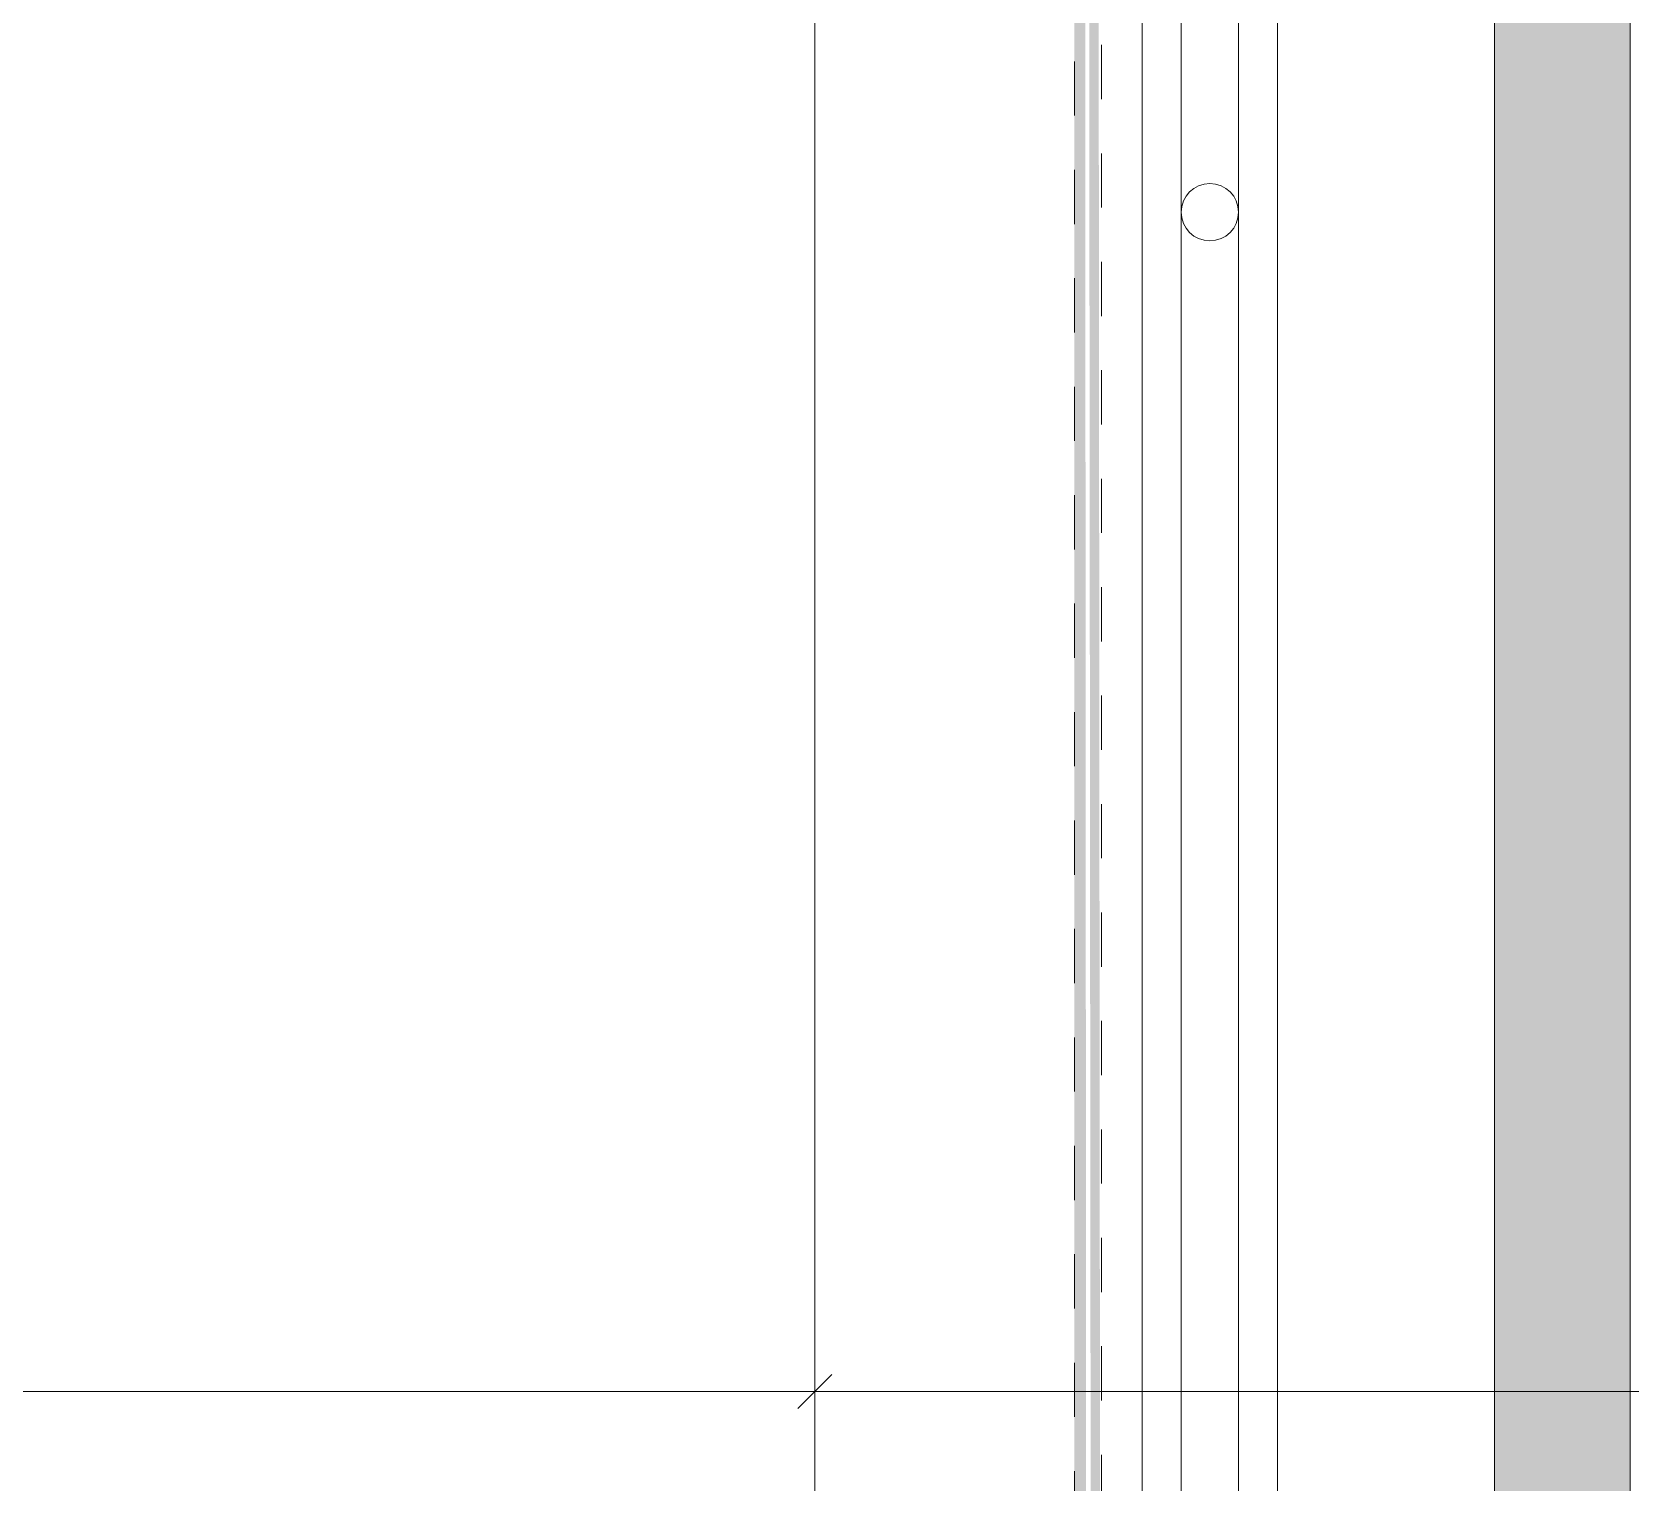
# Model space of a CAD drawing. Header units: metres. Extents: x 149 to 429, y -3 to 162.
# Drawn here: x 322.75 to 325.698, y 112.514 to 115.188 of the extents above; entities that cross this region are included whole.
import ezdxf

# ---------------------------------------------------------------- set-up
doc = ezdxf.new("R2010")
doc.units = ezdxf.units.M
doc.linetypes.add('Aligning Line', pattern=[0.012, 0.006, -0.006])
doc.layers.add('1053_ARQ_BASE_MATADOURO_2_dwg', color=7, linetype='Continuous', lineweight=5, true_color=0x767676)
doc.layers.add('1053_ARQ_BASE_MATADOURO_dwg', color=7, linetype='Continuous', lineweight=5, true_color=0x767676)
for name, color, linetype, lineweight in [('A-COTAS', 7, 'Continuous', 9), ('A-PISO', 7, 'Continuous', 5), ('A-WALL', 7, 'Continuous', 9), ('P-PIPE', 7, 'Continuous', 5)]:
    doc.layers.add(name, color=color, linetype=linetype, lineweight=lineweight)

# ---------------------------------------------------------------- blocks, each defined once
blk = doc.blocks.new('1053_ARQ_BASE_MATADOURO_dwg_PU-Tick-4039619-TÉRREO 1_20 - Dependente 2')
at = {"layer": 'A-COTAS', "color": 253, "true_color": 0xaaaaaa}
for p, q in [((0, -1), (0, 1)), ((-0.5, -0.5), (0.5, 0.5)), ((1, 0), (-1, 0))]:
    blk.add_line(p, q, dxfattribs=at)
blk = doc.blocks.new('1053_ARQ_BASE_MATADOURO_dwg_arq geral tgov-4039641-TÉRREO 1_20 - Dependente 2')
at = {"color": 253, "lineweight": 5, "true_color": 0xaaaaaa, "flags": 128}
blk.add_lwpolyline([(-3.1704, 14.4282), (-3.1704, 20.1582), (-12.4204, 20.1582), (-12.4204, 34.8483), (-12.4204, 34.9983), (5.3461, 34.9983), (5.3461, 26.6282)], dxfattribs=at)
at = {"layer": 'A-COTAS', "color": 253, "true_color": 0xaaaaaa}
for p, q in [((-12.4829, 29.4947), (-62.4375, 29.4947)), ((-12.3579, 29.4947), (5.2571, 29.4947))]:
    blk.add_line(p, q, dxfattribs=at)
at = {"xscale": 0.0625, "yscale": 0.0625, "zscale": 0.0625, "rotation": 180}
blk.add_blockref('1053_ARQ_BASE_MATADOURO_dwg_PU-Tick-4039619-TÉRREO 1_20 - Dependente 2', (-12.4204, 29.4947), dxfattribs=at)
at = {"xscale": 0.0625, "yscale": 0.0625, "zscale": 0.0625}
blk.add_blockref('1053_ARQ_BASE_MATADOURO_dwg_PU-Tick-4039619-TÉRREO 1_20 - Dependente 2', (-12.4204, 29.4947), dxfattribs=at)
blk = doc.blocks.new('1053_ARQ_BASE_MATADOURO_dwg-3625622-TÉRREO 1_20 - Dependente 2')
at = {"color": 253, "lineweight": 5, "true_color": 0xaaaaaa}
blk.add_line((119.2931, 117.3142), (119.2931, 109.8142), dxfattribs=at)
at = {"color": 253, "lineweight": 5, "true_color": 0xaaaaaa, "flags": 128}
for points in [[(118.6431, 109.8142), (119.0431, 109.8142), (119.0431, 117.3142), (118.8491, 117.3142)], [(118.8265, 117.3142), (118.6431, 117.3142), (118.6431, 109.8142)]]:
    blk.add_lwpolyline(points, dxfattribs=at)
blk.add_blockref('1053_ARQ_BASE_MATADOURO_dwg_arq geral tgov-4039641-TÉRREO 1_20 - Dependente 2', (130.2098, 83.186))
blk = doc.blocks.new('1053_ARQ_BASE_MATADOURO_2_dwg-3637054-TÉRREO 1_20 - Dependente 2')
at = {"layer": 'A-PISO', "color": 253, "true_color": 0xaaaaaa}
for p, q in [((118.4651, 84.2532), (118.4651, 76.6282)), ((118.5711, 84.2532), (118.5711, 76.6282)), ((118.6431, 76.6282), (118.6431, 84.1282)), ((119.0431, 84.1282), (119.0431, 76.6282)), ((119.2931, 84.1282), (119.2931, 76.6282))]:
    blk.add_line(p, q, dxfattribs=at)
at = {"layer": 'A-PISO', "color": 253, "true_color": 0xaaaaaa, "flags": 128}
blk.add_lwpolyline([(113.4431, 74.2782), (118.6431, 74.2782), (118.6431, 76.3782), (113.4431, 76.3782), (113.4431, 76.6282), (118.3931, 76.6282), (118.3931, 84.3782), (126.1431, 84.3782)], dxfattribs=at)
at = {"layer": 'A-PISO', "color": 253, "true_color": 0xaaaaaa}
blk.add_circle((118.5181, 81.6698), 0.053, dxfattribs=at)

msp = doc.modelspace()

# ---------------------------------------------------------------- hatches: boundary and pattern name
at = {"layer": 'A-WALL', "true_color": 0xeaeaea, "transparency": 33554483}
msp.add_hatch(color=254, dxfattribs=at).paths.add_polyline_path([(325.6982, 109.8142), (325.6982, 117.3142), (325.4482, 117.3142), (325.4482, 109.8142)])
at = {"layer": 'P-PIPE', "true_color": 0xc0c0c0}
msp.add_hatch(color=9, dxfattribs=at).paths.add_polyline_path([(324.6732, 107.0642), (324.6982, 107.0642), (324.6917, 117.7338), (324.6732, 117.7338), (324.6732, 107.4221)])
h = msp.add_hatch(color=9, dxfattribs=at)
h.paths.add_polyline_path([(324.7223, 107.0642), (324.7232, 107.0642), (324.7158, 107.4642), (324.6982, 107.4642), (324.7046, 107.0642), (324.7198, 107.0642)])
h.paths.add_polyline_path([(324.7223, 109.5642), (324.7232, 109.5642), (324.7158, 117.7338), (324.6982, 117.7338), (324.706, 109.5642), (324.7204, 109.5642)])

# ---------------------------------------------------------------- linework, layer by layer
at = {"layer": 'A-WALL', "color": 253, "true_color": 0xb6b6b6}
msp.add_line((325.4482, 117.3142), (325.4482, 109.8142), dxfattribs=at)
at = {"layer": 'A-WALL', "color": 253, "true_color": 0xaaaaaa}
msp.add_line((325.6982, 117.3142), (325.6982, 109.8142), dxfattribs=at)
at = {"layer": 'P-PIPE', "linetype": 'Aligning Line', "lineweight": 15}
for p, q in [((324.6732, 117.7338), (324.6732, 107.0642)), ((324.7232, 107.0642), (324.7232, 117.7338))]:
    msp.add_line(p, q, dxfattribs=at)

# ---------------------------------------------------------------- block references
at = {"layer": '1053_ARQ_BASE_MATADOURO_2_dwg', "color": 253, "true_color": 0xaaaaaa}
msp.add_blockref('1053_ARQ_BASE_MATADOURO_2_dwg-3637054-TÉRREO 1_20 - Dependente 2', (206.405, 33.186), dxfattribs=at)
at = {"layer": '1053_ARQ_BASE_MATADOURO_dwg', "color": 253, "true_color": 0xaaaaaa}
msp.add_blockref('1053_ARQ_BASE_MATADOURO_dwg-3625622-TÉRREO 1_20 - Dependente 2', (206.405, 0), dxfattribs=at)

doc.saveas('drawing.dxf')
